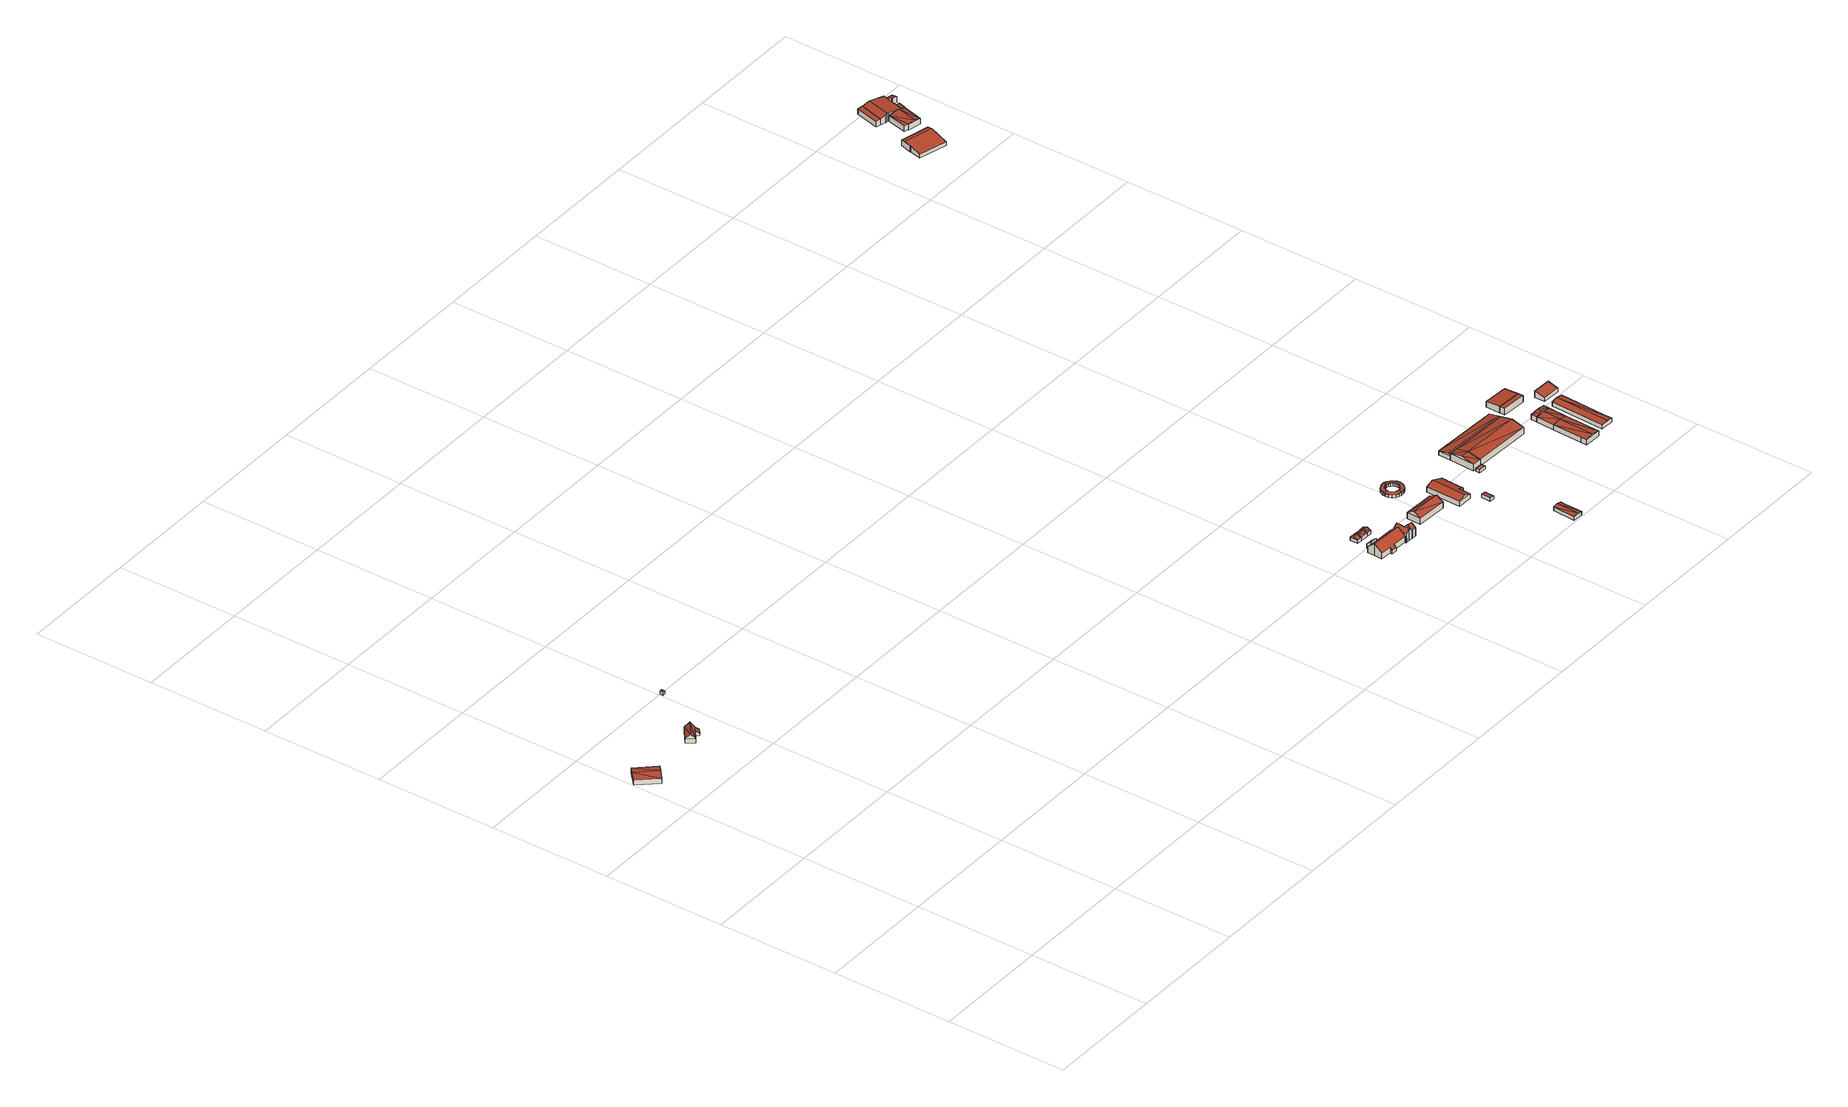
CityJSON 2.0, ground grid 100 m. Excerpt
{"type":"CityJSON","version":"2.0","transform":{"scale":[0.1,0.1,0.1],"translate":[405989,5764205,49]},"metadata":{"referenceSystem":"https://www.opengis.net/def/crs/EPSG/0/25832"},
"CityObjects":{
"building1":{"type":"Building","attributes":{"Gemeindeschluessel":"05515000","Geometrietyp2DReferenz":"3000","function":"31001_2700","roofType":"3100","measuredHeight":5.75},"geometry":[{"type":"Solid","lod":"2","boundaries":[[[[0,1,2,3]],[[4,5,1,0]],[[6,7,5,4]],[[3,2,7,6]],[[0,8,4]],[[6,9,3]],[[8,0,3]],[[3,9,8]],[[4,8,9]],[[9,6,4]],[[1,5,7,2]]]],"semantics":{"surfaces":[{"type":"WallSurface"},{"type":"RoofSurface"},{"type":"GroundSurface"}],"values":[[0,0,0,0,0,0,1,1,1,1,2]]}}]},
"building2":{"type":"Building","attributes":{"Gemeindeschluessel":"05515000","Geometrietyp2DReferenz":"3000","function":"31001_1000"},"address":[{"country":"Germany","locality":"Münster","thoroughfareNumber":"64","thoroughfareName":"Ashölterweg"}],"children":["building2-1","building2-2"]},
"building2-1":{"type":"BuildingPart","attributes":{"roofType":"2100","measuredHeight":3.8},"parents":["building2"],"geometry":[{"type":"Solid","lod":"2","boundaries":[[[[10,11,12,13]],[[14,15,11,10]],[[16,17,15,14]],[[14,10,13,16]],[[11,15,17,12]],[[12,17,16,13]]]],"semantics":{"surfaces":[{"type":"WallSurface"},{"type":"RoofSurface"},{"type":"GroundSurface"},{"type":"ClosureSurface"}],"values":[[0,0,0,1,2,3]]}}]},
"building2-2":{"type":"BuildingPart","attributes":{"roofType":"3100","measuredHeight":8.03},"parents":["building2"],"geometry":[{"type":"Solid","lod":"2","boundaries":[[[[13,12,18,19]],[[20,21,17,16]],[[22,23,21,20]],[[19,18,23,22]],[[24,19,25]],[[22,25,19]],[[16,13,24,20]],[[25,20,24]],[[24,13,19]],[[25,22,20]],[[12,17,21,23,18]],[[12,13,16,17]]]],"semantics":{"surfaces":[{"type":"WallSurface"},{"type":"RoofSurface"},{"type":"GroundSurface"},{"type":"ClosureSurface"}],"values":[[0,0,0,0,1,1,1,1,0,0,2,3]]}}]},
"building3":{"type":"Building","attributes":{"Gemeindeschluessel":"05515000","Geometrietyp2DReferenz":"3000","function":"31001_2500","roofType":"1000","measuredHeight":2.77},"geometry":[{"type":"Solid","lod":"2","boundaries":[[[[26,27,28,29]],[[30,31,27,26]],[[32,33,31,30]],[[29,28,33,32]],[[30,26,29,32]],[[27,31,33,28]]]],"semantics":{"surfaces":[{"type":"WallSurface"},{"type":"RoofSurface"},{"type":"GroundSurface"}],"values":[[0,0,0,0,1,2]]}}]},
"building4":{"type":"Building","attributes":{"Gemeindeschluessel":"05515000","Geometrietyp2DReferenz":"3000","function":"31001_2460","roofType":"3100","measuredHeight":4.48},"geometry":[{"type":"Solid","lod":"2","boundaries":[[[[34,35,36,37]],[[38,39,35,34]],[[40,41,39,38]],[[37,36,41,40]],[[34,42,38]],[[40,43,37]],[[37,43,42,34]],[[38,42,43,40]],[[35,39,41,36]]]],"semantics":{"surfaces":[{"type":"WallSurface"},{"type":"RoofSurface"},{"type":"GroundSurface"}],"values":[[0,0,0,0,0,0,1,1,2]]}}]},
"building5":{"type":"Building","attributes":{"Gemeindeschluessel":"05515000","Geometrietyp2DReferenz":"3000","function":"31001_1000"},"address":[{"country":"Germany","locality":"Münster","thoroughfareNumber":"160","thoroughfareName":"Messingweg"}],"children":["building5-1","building5-2","building5-3","building5-4"]},
"building5-1":{"type":"BuildingPart","attributes":{"roofType":"3100","measuredHeight":10.27},"parents":["building5"],"geometry":[{"type":"Solid","lod":"2","boundaries":[[[[44,45,46,47]],[[48,49,45,44]],[[50,51,49,48]],[[52,53,51,50]],[[54,55,53,52]],[[56,57,55,54]],[[58,59,57,56]],[[60,61,59,58]],[[62,63,64,65]],[[66,67,63,62]],[[68,69,70,71]],[[47,46,69,68]],[[72,66,62,65,60,58,56,73]],[[54,52,50,48,44,47,68,71,74,73,56]],[[45,49,51,53,55,57,59,61,64,63,67,75,70,69,46]],[[64,61,60,65]],[[72,73,76]],[[67,66,72,76,75]],[[76,73,74]],[[76,74,71,70,75]]]],"semantics":{"surfaces":[{"type":"WallSurface"},{"type":"RoofSurface"},{"type":"GroundSurface"},{"type":"ClosureSurface"}],"values":[[0,0,0,0,0,0,0,0,0,0,0,0,1,1,2,3,0,3,0,3]]}}]},
"building5-2":{"type":"BuildingPart","attributes":{"roofType":"2100","measuredHeight":6.74},"parents":["building5"],"geometry":[{"type":"Solid","lod":"2","boundaries":[[[[77,65,64,78,79]],[[80,81,61,60,82]],[[79,78,81,80]],[[82,77,79,80]],[[64,61,81,78]],[[60,65,77,82]],[[61,64,65,60]]]],"semantics":{"surfaces":[{"type":"WallSurface"},{"type":"RoofSurface"},{"type":"GroundSurface"},{"type":"ClosureSurface"}],"values":[[0,0,0,1,2,0,3]]}}]},
"building5-3":{"type":"BuildingPart","attributes":{"roofType":"3100","measuredHeight":10.1},"parents":["building5"],"geometry":[{"type":"Solid","lod":"2","boundaries":[[[[83,84,85,86]],[[87,88,89,90]],[[91,92,88,87]],[[93,94,92,91]],[[95,96,94,93]],[[86,85,96,95]],[[87,90,97,98,91]],[[99,83,86,95,93,91,98]],[[84,100,89,88,92,94,96,85]],[[99,98,101]],[[84,83,99,101,100]],[[101,98,97]],[[89,100,101,97,90]]]],"semantics":{"surfaces":[{"type":"WallSurface"},{"type":"RoofSurface"},{"type":"GroundSurface"},{"type":"ClosureSurface"}],"values":[[0,0,0,0,0,0,1,1,2,0,3,0,3]]}}]},
"building5-4":{"type":"BuildingPart","attributes":{"roofType":"3100","measuredHeight":10.31},"parents":["building5"],"geometry":[{"type":"Solid","lod":"2","boundaries":[[[[102,103,104,105]],[[106,90,89,103,102]],[[107,108,84,83,109]],[[110,71,70,108,107]],[[105,104,67,66,111]],[[109,99,101,97,106,102,105,107]],[[111,72,76,74,110,107,105]],[[103,89,100,84,108,70,75,67,104]],[[83,99,109]],[[90,106,97]],[[84,100,101,99,83]],[[100,89,90,97,101]],[[110,74,71]],[[72,111,66]],[[75,76,72,66,67]],[[70,71,74,76,75]]]],"semantics":{"surfaces":[{"type":"WallSurface"},{"type":"RoofSurface"},{"type":"GroundSurface"},{"type":"ClosureSurface"}],"values":[[0,0,0,0,0,1,1,2,0,0,3,3,0,0,3,3]]}}]},
"building6":{"type":"Building","attributes":{"Gemeindeschluessel":"05515000","Geometrietyp2DReferenz":"3000","function":"51009_1611","roofType":"3100","measuredHeight":4.48},"geometry":[{"type":"Solid","lod":"2","boundaries":[[[[112,113,114,115]],[[116,117,113,112]],[[38,39,117,116]],[[115,114,39,38]],[[112,118,116]],[[38,119,115]],[[118,112,115]],[[115,119,118]],[[116,118,119]],[[119,38,116]],[[113,117,39,114]]]],"semantics":{"surfaces":[{"type":"WallSurface"},{"type":"RoofSurface"},{"type":"GroundSurface"}],"values":[[0,0,0,0,0,0,1,1,1,1,2]]}}]},
"building7":{"type":"Building","attributes":{"Gemeindeschluessel":"05515000","Geometrietyp2DReferenz":"3000","function":"31001_2460","roofType":"3100","measuredHeight":4.49},"geometry":[{"type":"Solid","lod":"2","boundaries":[[[[120,121,122,123]],[[124,125,121,120]],[[116,117,125,124]],[[123,122,117,116]],[[120,126,124]],[[116,127,123]],[[126,120,123]],[[123,127,126]],[[124,126,127]],[[127,116,124]],[[121,125,117,122]]]],"semantics":{"surfaces":[{"type":"WallSurface"},{"type":"RoofSurface"},{"type":"GroundSurface"}],"values":[[0,0,0,0,0,0,1,1,1,1,2]]}}]},
"building8":{"type":"Building","attributes":{"Gemeindeschluessel":"05515000","Geometrietyp2DReferenz":"3000","function":"31001_2700","roofType":"3100","measuredHeight":8.73},"geometry":[{"type":"Solid","lod":"2","boundaries":[[[[128,129,130,131]],[[132,133,129,128]],[[134,135,133,132]],[[131,130,135,134]],[[128,136,132]],[[134,137,131]],[[136,128,131]],[[131,137,136]],[[132,136,137]],[[137,134,132]],[[129,133,135,130]]]],"semantics":{"surfaces":[{"type":"WallSurface"},{"type":"RoofSurface"},{"type":"GroundSurface"}],"values":[[0,0,0,0,0,0,1,1,1,1,2]]}}]},
"building9":{"type":"Building","attributes":{"name":"Pferdeführanlage","Gemeindeschluessel":"05515000","Geometrietyp2DReferenz":"3000","function":"51009_1610","roofType":"5000","measuredHeight":3.25},"geometry":[{"type":"MultiSurface","lod":"2","boundaries":[[[138,139,140,141]],[[142,143,139,138]],[[144,145,143,142]],[[146,147,145,144]],[[148,149,147,146]],[[150,151,149,148]],[[152,153,151,150]],[[154,155,153,152]],[[156,157,155,154]],[[158,159,157,156]],[[160,161,159,158]],[[162,163,161,160]],[[164,165,163,162]],[[166,167,165,164]],[[168,169,167,166]],[[170,171,169,168]],[[172,173,171,170]],[[174,175,173,172]],[[176,177,175,174]],[[178,179,177,176]],[[180,181,179,178]],[[141,140,181,180]],[[182,183,184,185]],[[186,187,183,182]],[[188,189,187,186]],[[190,191,189,188]],[[192,193,191,190]],[[194,195,193,192]],[[196,197,195,194]],[[198,199,197,196]],[[200,201,199,198]],[[202,203,201,200]],[[204,205,203,202]],[[206,207,205,204]],[[208,209,207,206]],[[210,211,209,208]],[[212,213,211,210]],[[214,215,213,212]],[[216,217,215,214]],[[218,219,217,216]],[[220,221,219,218]],[[222,223,221,220]],[[224,225,223,222]],[[226,227,225,224]],[[228,229,227,226]],[[185,184,229,228]],[[230,231,232,212,210,233,234,235,236,237,238,239,240,241]],[[242,243,244,245,246,247,248,224,249,250,230,241,251,252]],[[253,188,254,255,246,245,256,257,258,259,260,261,262,263]],[[262,261,264,265,266,267,268,235,234,269,270,200,198,271,272]],[[271,198,196]],[[272,271,196,194]],[[270,202,200]],[[270,269,204,202]],[[269,234,206,204]],[[235,268,162,160]],[[268,267,164,162]],[[267,266,166,164]],[[266,265,168,166]],[[265,264,170,168]],[[264,261,260,172,170]],[[263,262,272,194,192]],[[260,259,174,172]],[[259,258,176,174]],[[258,257,178,176]],[[257,256,180,178]],[[256,245,141,180]],[[246,255,182,185]],[[255,254,186,182]],[[254,188,186]],[[253,190,188]],[[253,263,192,190]],[[251,241,240,150,148]],[[252,251,148,146]],[[250,249,222,220]],[[230,250,220,218]],[[249,224,222]],[[248,226,224]],[[248,247,228,226]],[[247,246,185,228]],[[245,244,138,141]],[[244,243,142,138]],[[243,242,144,142]],[[242,252,146,144]],[[240,239,152,150]],[[239,238,154,152]],[[238,237,156,154]],[[237,236,158,156]],[[236,235,160,158]],[[234,233,208,206]],[[233,210,208]],[[232,214,212]],[[232,231,216,214]],[[231,230,218,216]],[[183,187,189,191,193,195,197,199,201,203,205,207,209,211,213,215,217,219,221,223,225,227,229,184],[139,143,145,147,149,151,153,155,157,159,161,163,165,167,169,171,173,175,177,179,181,140]],[[245,246,185,141]]],"semantics":{"surfaces":[{"type":"WallSurface"},{"type":"RoofSurface"},{"type":"GroundSurface"},{"type":"ClosureSurface"}],"values":[0,0,0,0,0,0,0,0,0,0,0,0,0,0,0,0,0,0,0,0,0,0,0,0,0,0,0,0,0,0,0,0,0,0,0,0,0,0,0,0,0,0,0,0,0,0,1,1,1,1,0,0,0,0,0,0,0,0,0,0,0,0,0,0,0,0,0,0,0,0,0,0,0,0,0,0,0,0,0,0,0,0,0,0,0,0,0,0,0,0,0,0,0,0,2,3]}}]},
"building10":{"type":"Building","attributes":{"Gemeindeschluessel":"05515000","Geometrietyp2DReferenz":"3000","function":"31001_2700","roofType":"5000","measuredHeight":6.46},"geometry":[{"type":"Solid","lod":"2","boundaries":[[[[273,274,275,276]],[[277,278,274,273]],[[279,280,278,277]],[[281,282,280,279]],[[283,284,282,281]],[[285,286,284,283]],[[287,288,286,285]],[[276,275,288,287]],[[289,277,273,290]],[[285,283,281,279,289,290,276,287]],[[277,289,279]],[[276,290,273]],[[274,278,280,282,284,286,288,275]]]],"semantics":{"surfaces":[{"type":"WallSurface"},{"type":"RoofSurface"},{"type":"GroundSurface"}],"values":[[0,0,0,0,0,0,0,0,1,1,0,0,2]]}}]},
"building11":{"type":"Building","attributes":{"Gemeindeschluessel":"05515000","Geometrietyp2DReferenz":"3000","function":"31001_2460","roofType":"2100","measuredHeight":3.02},"geometry":[{"type":"Solid","lod":"2","boundaries":[[[[291,292,293,294]],[[295,296,292,291]],[[297,298,296,295]],[[294,293,298,297]],[[295,291,294,297]],[[292,296,298,293]]]],"semantics":{"surfaces":[{"type":"WallSurface"},{"type":"RoofSurface"},{"type":"GroundSurface"}],"values":[[0,0,0,0,1,2]]}}]},
"building12":{"type":"Building","attributes":{"Gemeindeschluessel":"05515000","Geometrietyp2DReferenz":"3000","function":"31001_2700","roofType":"5000","measuredHeight":4.09},"geometry":[{"type":"Solid","lod":"2","boundaries":[[[[299,300,301,302]],[[303,304,300,299]],[[305,306,304,303]],[[307,308,306,305]],[[309,310,308,307]],[[302,301,310,309]],[[311,302,312,313]],[[302,309,312]],[[305,303,313,307]],[[312,307,313]],[[311,313,303,299]],[[311,299,302]],[[312,309,307]],[[300,304,306,308,310,301]]]],"semantics":{"surfaces":[{"type":"WallSurface"},{"type":"RoofSurface"},{"type":"GroundSurface"}],"values":[[0,0,0,0,0,0,1,1,1,1,0,0,0,2]]}}]},
"building13":{"type":"Building","attributes":{"Gemeindeschluessel":"05515000","Geometrietyp2DReferenz":"3000","function":"31001_1310","roofType":"1000","measuredHeight":2.42},"geometry":[{"type":"Solid","lod":"2","boundaries":[[[[314,315,316,317]],[[318,319,315,314]],[[320,321,319,318]],[[317,316,321,320]],[[318,314,317,320]],[[315,319,321,316]]]],"semantics":{"surfaces":[{"type":"WallSurface"},{"type":"RoofSurface"},{"type":"GroundSurface"}],"values":[[0,0,0,0,1,2]]}}]},
"building14":{"type":"Building","attributes":{"Gemeindeschluessel":"05515000","Geometrietyp2DReferenz":"3000","function":"31001_2700","roofType":"5000","measuredHeight":7.92},"geometry":[{"type":"Solid","lod":"2","boundaries":[[[[322,323,324,325]],[[326,327,323,322]],[[328,329,327,326]],[[330,331,329,328]],[[325,324,331,330]],[[332,322,325]],[[325,333,332]],[[328,326,332]],[[328,332,333]],[[333,330,328]],[[322,332,326]],[[330,333,325]],[[323,327,329,331,324]]]],"semantics":{"surfaces":[{"type":"WallSurface"},{"type":"RoofSurface"},{"type":"GroundSurface"}],"values":[[0,0,0,0,0,1,1,1,1,1,0,0,2]]}}]},
"building15":{"type":"Building","attributes":{"Gemeindeschluessel":"05515000","Geometrietyp2DReferenz":"3000","function":"31001_2700","roofType":"3100","measuredHeight":8.07},"geometry":[{"type":"Solid","lod":"2","boundaries":[[[[334,335,336,322]],[[337,338,335,334]],[[326,339,338,337]],[[322,336,339,326]],[[334,340,337]],[[326,341,322]],[[340,334,322]],[[322,341,340]],[[337,340,341]],[[341,326,337]],[[335,338,339,336]]]],"semantics":{"surfaces":[{"type":"WallSurface"},{"type":"RoofSurface"},{"type":"GroundSurface"}],"values":[[0,0,0,0,0,0,1,1,1,1,2]]}}]},
"building16":{"type":"Building","attributes":{"Gemeindeschluessel":"05515000","Geometrietyp2DReferenz":"3000","function":"31001_2700","roofType":"5000","measuredHeight":5.53},"geometry":[{"type":"Solid","lod":"2","boundaries":[[[[342,343,344,345]],[[346,347,343,342]],[[348,349,347,346]],[[350,351,349,348]],[[352,353,351,350]],[[354,355,353,352]],[[345,344,355,354]],[[345,346,342]],[[356,348,346]],[[356,346,357]],[[345,357,346]],[[358,359,360,356,357]],[[356,360,350,348]],[[360,359,352,350]],[[359,358,354,352]],[[358,357,345,354]],[[343,347,349,351,353,355,344]]]],"semantics":{"surfaces":[{"type":"WallSurface"},{"type":"RoofSurface"},{"type":"GroundSurface"}],"values":[[0,0,0,0,0,0,0,1,1,1,1,1,0,0,0,0,2]]}}]},
"building17":{"type":"Building","attributes":{"Gemeindeschluessel":"05515000","Geometrietyp2DReferenz":"3000","function":"31001_2700","roofType":"5000","measuredHeight":5.45},"geometry":[{"type":"Solid","lod":"2","boundaries":[[[[361,362,363,364]],[[365,366,362,361]],[[367,368,366,365]],[[369,370,368,367]],[[371,372,370,369]],[[364,363,372,371]],[[365,361,364,373]],[[373,374,365]],[[374,373,371]],[[371,369,367,374]],[[373,364,371]],[[374,367,365]],[[362,366,368,370,372,363]]]],"semantics":{"surfaces":[{"type":"WallSurface"},{"type":"RoofSurface"},{"type":"GroundSurface"}],"values":[[0,0,0,0,0,0,1,1,1,1,0,0,2]]}}]},
"building18":{"type":"Building","attributes":{"Gemeindeschluessel":"05515000","Geometrietyp2DReferenz":"3000","function":"31001_2700","roofType":"3100","measuredHeight":5.5},"geometry":[{"type":"Solid","lod":"2","boundaries":[[[[375,376,372,371]],[[377,378,376,375]],[[364,363,378,377]],[[371,372,363,364]],[[375,379,377]],[[364,380,371]],[[380,379,375]],[[375,371,380]],[[364,377,379]],[[379,380,364]],[[376,378,363,372]]]],"semantics":{"surfaces":[{"type":"WallSurface"},{"type":"RoofSurface"},{"type":"GroundSurface"}],"values":[[0,0,0,0,0,0,1,1,1,1,2]]}}]},
"building19":{"type":"Building","attributes":{"Gemeindeschluessel":"05515000","Geometrietyp2DReferenz":"3000","function":"51009_1610","roofType":"3100","measuredHeight":5.5},"geometry":[{"type":"Solid","lod":"2","boundaries":[[[[377,381,382,383]],[[375,384,381,377]],[[385,386,384,375]],[[383,382,386,385]],[[377,387,375]],[[385,388,383]],[[377,383,388]],[[388,387,377]],[[387,388,385]],[[385,375,387]],[[381,384,386,382]]]],"semantics":{"surfaces":[{"type":"WallSurface"},{"type":"RoofSurface"},{"type":"GroundSurface"}],"values":[[0,0,0,0,0,0,1,1,1,1,2]]}}]},
"building20":{"type":"Building","attributes":{"Gemeindeschluessel":"05515000","Geometrietyp2DReferenz":"3000","function":"51009_1610","roofType":"2100","measuredHeight":5.84},"geometry":[{"type":"Solid","lod":"2","boundaries":[[[[389,390,391,392]],[[393,394,390,389]],[[395,396,394,393]],[[392,391,396,395]],[[393,389,392,395]],[[390,394,396,391]]]],"semantics":{"surfaces":[{"type":"WallSurface"},{"type":"RoofSurface"},{"type":"GroundSurface"}],"values":[[0,0,0,0,1,2]]}}]},
"building21":{"type":"Building","attributes":{"Gemeindeschluessel":"05515000","Geometrietyp2DReferenz":"3000","function":"31001_2700","roofType":"2100","measuredHeight":5.83},"geometry":[{"type":"Solid","lod":"2","boundaries":[[[[393,397,398,399]],[[389,400,397,393]],[[401,402,400,389]],[[399,398,402,401]],[[389,393,399,401]],[[397,400,402,398]]]],"semantics":{"surfaces":[{"type":"WallSurface"},{"type":"RoofSurface"},{"type":"GroundSurface"}],"values":[[0,0,0,0,1,2]]}}]},
"building22":{"type":"Building","attributes":{"Gemeindeschluessel":"05515000","Geometrietyp2DReferenz":"3000","function":"31001_2700","roofType":"5000","measuredHeight":4.39},"geometry":[{"type":"Solid","lod":"2","boundaries":[[[[403,404,405,406]],[[407,408,404,403]],[[409,410,408,407]],[[411,412,410,409]],[[406,405,412,411]],[[403,406,413,414]],[[409,407,414,411]],[[413,411,414]],[[414,407,403]],[[413,406,411]],[[404,408,410,412,405]]]],"semantics":{"surfaces":[{"type":"WallSurface"},{"type":"RoofSurface"},{"type":"GroundSurface"}],"values":[[0,0,0,0,0,1,1,1,0,0,2]]}}]},
"building23":{"type":"Building","attributes":{"Gemeindeschluessel":"05515000","Geometrietyp2DReferenz":"3000","function":"51009_1610","roofType":"2100","measuredHeight":5.54},"geometry":[{"type":"Solid","lod":"2","boundaries":[[[[415,416,417,418]],[[419,420,416,415]],[[421,422,420,419]],[[418,417,422,421]],[[419,415,418,421]],[[416,420,422,417]]]],"semantics":{"surfaces":[{"type":"WallSurface"},{"type":"RoofSurface"},{"type":"GroundSurface"}],"values":[[0,0,0,0,1,2]]}}]},
"building24":{"type":"Building","attributes":{"Gemeindeschluessel":"05515000","Geometrietyp2DReferenz":"3000","function":"31001_2700","roofType":"5000","measuredHeight":6.07},"geometry":[{"type":"Solid","lod":"2","boundaries":[[[[423,424,425,426]],[[427,428,424,423]],[[429,430,428,427]],[[431,432,430,429]],[[433,434,432,431]],[[426,425,434,433]],[[423,426,435,436,429,427]],[[433,431,436,435]],[[429,436,431]],[[433,435,426]],[[424,428,430,432,434,425]]]],"semantics":{"surfaces":[{"type":"WallSurface"},{"type":"RoofSurface"},{"type":"GroundSurface"}],"values":[[0,0,0,0,0,0,1,1,0,0,2]]}}]},
"building25":{"type":"Building","attributes":{"Gemeindeschluessel":"05515000","Geometrietyp2DReferenz":"3000","function":"31001_1000","roofType":"2100","measuredHeight":5.45},"geometry":[{"type":"Solid","lod":"2","boundaries":[[[[437,438,439,440]],[[441,442,438,437]],[[443,444,442,441]],[[440,439,444,443]],[[441,437,440,443]],[[438,442,444,439]]]],"semantics":{"surfaces":[{"type":"WallSurface"},{"type":"RoofSurface"},{"type":"GroundSurface"}],"values":[[0,0,0,0,1,2]]}}]},
"building26":{"type":"Building","attributes":{"Gemeindeschluessel":"05515000","Geometrietyp2DReferenz":"3000","function":"31001_2000","roofType":"5000","measuredHeight":5.94},"geometry":[{"type":"Solid","lod":"2","boundaries":[[[[445,446,447,448]],[[449,450,446,445]],[[451,452,450,449]],[[453,454,452,451]],[[455,456,454,453]],[[457,458,456,455]],[[448,447,458,457]],[[457,455,448]],[[459,460,448]],[[459,448,455]],[[455,453,459]],[[451,449,445]],[[451,445,460]],[[460,459,451]],[[448,460,445]],[[451,459,453]],[[446,450,452,454,456,458,447]]]],"semantics":{"surfaces":[{"type":"WallSurface"},{"type":"RoofSurface"},{"type":"GroundSurface"}],"values":[[0,0,0,0,0,0,0,1,1,1,1,1,1,1,0,0,2]]}}]},
"building27":{"type":"Building","attributes":{"Gemeindeschluessel":"05515000","Geometrietyp2DReferenz":"3000","function":"31001_2000"},"children":["building27-1","building27-2","building27-3"]},
"building27-1":{"type":"BuildingPart","attributes":{"roofType":"2100","measuredHeight":5.39},"parents":["building27"],"geometry":[{"type":"Solid","lod":"2","boundaries":[[[[461,462,463,464]],[[465,466,462,461]],[[467,468,469,466,465]],[[464,463,470,471,472]],[[467,465,461,464,472]],[[462,466,469,470,463]],[[468,467,472,471]],[[470,469,468,471]]]],"semantics":{"surfaces":[{"type":"WallSurface"},{"type":"RoofSurface"},{"type":"GroundSurface"},{"type":"ClosureSurface"}],"values":[[0,0,0,0,1,2,0,3]]}}]},
"building27-2":{"type":"BuildingPart","attributes":{"roofType":"3100","measuredHeight":6.99},"parents":["building27"],"geometry":[{"type":"Solid","lod":"2","boundaries":[[[[473,474,475,476,477]],[[471,470,474,473]],[[478,479,469,468]],[[480,481,479,478]],[[482,483,481,480]],[[484,485,483,482]],[[486,442,485,484]],[[487,438,442,486]],[[488,489,438,487]],[[490,491,489,488]],[[492,493,491,490]],[[494,493,492]],[[487,486,484,482,480,488]],[[478,468,471,473,477,492,490,488,480]],[[475,474,470,469,479,481,483,485,442,438,489,491,493]],[[476,494,492,477]],[[475,493,494,476]],[[469,470,471,468]]]],"semantics":{"surfaces":[{"type":"WallSurface"},{"type":"RoofSurface"},{"type":"GroundSurface"},{"type":"ClosureSurface"}],"values":[[0,0,0,0,0,0,0,0,0,0,0,0,1,1,2,0,3,3]]}}]},
"building27-3":{"type":"BuildingPart","attributes":{"roofType":"2100","measuredHeight":4.87},"parents":["building27"],"geometry":[{"type":"Solid","lod":"2","boundaries":[[[[495,496,493,494]],[[497,498,496,495]],[[499,500,498,497]],[[501,502,500,499]],[[476,475,502,501]],[[501,499,497,495,494,476]],[[496,498,500,502,475,493]],[[493,475,476,494]]]],"semantics":{"surfaces":[{"type":"WallSurface"},{"type":"RoofSurface"},{"type":"GroundSurface"},{"type":"ClosureSurface"}],"values":[[0,0,0,0,0,1,2,3]]}}]}
},
"vertices":[
[250,3449,52],[250,3449,8],[116,3598,8],[116,3598,52],[139,3349,52],[139,3349,8],[5,3499,52],[5,3499,8],[195,3399,65],[61,3549,65],
[810,3509,24],[810,3509,8],[790,3534,8],[790,3534,46],[770,3476,24],[770,3476,8],[748,3500,46],[748,3500,8],
[745,3592,8],[745,3592,46],[678,3444,46],[678,3444,8],[632,3502,46],[632,3502,8],[768,3563,89],[655,3473,89],
[1006,3969,38],[1006,3969,11],[1028,3971,11],[1028,3971,38],[1005,3996,38],[1005,3996,11],[1027,3997,38],[1027,3997,11],
[5437,1142,45],[5437,1142,15],[5397,1144,15],[5397,1144,45],[5434,1075,45],[5434,1075,15],[5394,1077,45],[5394,1077,15],[5436,1109,60],[5395,1110,60],
[5485,822,62],[5485,822,16],[5603,817,16],[5603,817,62],[5484,802,44],[5484,802,16],[5439,804,44],[5439,804,16],[5440,824,62],[5440,824,16],[5344,829,62],[5344,829,16],[5347,892,119],[5347,892,16],[5349,956,62],[5349,956,16],[5388,954,62],[5388,954,16],[5615,944,62],[5615,944,16],[5448,951,16],[5448,951,62],[5613,918,85],[5613,918,16],[5602,804,50],[5602,804,16],[5609,804,16],[5609,804,50],[5613,913,90],[5612,880,119],[5610,847,89],[5612,880,16],[5612,880,90],
[5448,951,84],[5450,989,16],[5450,989,51],[5389,992,51],[5389,992,16],[5388,954,84],
[5672,802,82],[5672,802,16],[5673,802,16],[5673,802,82],[5715,871,83],[5715,871,16],[5675,872,16],[5675,872,83],[5714,837,117],[5714,837,16],[5713,802,83],[5713,802,16],[5673,804,83],[5673,804,16],[5674,865,90],[5673,838,117],[5673,810,89],[5673,838,16],[5673,838,90],
[5676,916,90],[5676,916,16],[5645,917,16],[5645,917,119],[5675,872,90],[5640,803,119],[5640,803,16],[5672,802,89],[5609,804,89],[5613,918,90],
[5507,1138,45],[5507,1138,15],[5437,1141,15],[5437,1141,45],[5504,1072,45],[5504,1072,15],[5506,1105,59],[5436,1108,59],
[5548,1138,45],[5548,1138,15],[5507,1139,15],[5507,1139,45],[5545,1070,45],[5545,1070,15],[5546,1104,60],[5506,1106,60],
[6110,965,66],[6110,965,14],[5852,978,14],[5852,978,66],[6104,845,66],[6104,845,14],[5846,858,66],[5846,858,14],[6107,905,101],[5849,918,101],
[6059,1319,33],[6059,1319,9],[6070,1319,9],[6070,1319,33],[6043,1314,33],[6043,1314,9],[6029,1305,33],[6029,1305,9],[6019,1292,33],[6019,1292,9],[6012,1277,33],[6012,1277,9],[6010,1260,33],[6010,1260,9],[6013,1244,33],[6013,1244,9],[6021,1230,33],[6021,1230,9],[6033,1217,33],[6033,1217,9],[6048,1209,33],[6048,1209,9],[6064,1206,33],[6064,1206,9],[6081,1208,33],[6081,1208,9],[6096,1214,33],[6096,1214,9],[6113,1229,33],[6113,1229,9],[6120,1243,33],[6120,1243,9],[6123,1260,33],[6123,1260,9],[6122,1276,33],[6122,1276,9],[6116,1292,33],[6116,1292,9],[6105,1304,33],[6105,1304,9],[6091,1314,33],[6091,1314,9],[6075,1319,33],[6075,1319,9],[6080,1348,33],[6080,1348,9],[6071,1348,9],[6071,1348,33],[6104,1341,33],[6104,1341,9],[6125,1326,33],[6125,1326,9],[6141,1306,33],[6141,1306,9],[6151,1283,33],[6151,1283,9],[6153,1258,33],[6153,1258,9],[6148,1233,33],[6148,1233,9],[6137,1211,33],[6137,1211,9],[6111,1188,33],[6111,1188,9],[6088,1179,33],[6088,1179,9],[6063,1176,33],[6063,1176,9],[6062,1176,33],[6062,1176,9],[6039,1181,33],[6039,1181,9],[6015,1193,33],[6015,1193,9],[5997,1212,33],[5997,1212,9],[5985,1234,33],[5985,1234,9],[5981,1259,33],[5981,1259,9],[5982,1268,33],[5982,1268,9],[5983,1284,33],[5983,1284,9],[5993,1307,33],[5993,1307,9],[6009,1327,33],[6009,1327,9],[6031,1341,33],[6031,1341,9],[6055,1348,33],[6055,1348,9],[5982,1268,38],[5981,1259,36],[5985,1234,34],[6039,1181,35],[6062,1176,37],[6064,1206,41],[6048,1209,39],[6033,1217,38],[6021,1230,38],[6013,1244,39],[6010,1260,41],[6011,1266,41],[6029,1305,39],[6043,1314,39],[6059,1319,40],[6070,1319,42],[6071,1348,38],[6055,1348,36],[6031,1341,34],[5993,1307,34],[5983,1284,36],[6012,1277,40],[6019,1292,39],[6141,1306,34],[6104,1341,34],[6080,1348,37],[6075,1319,41],[6091,1314,39],[6105,1304,39],[6116,1292,39],[6122,1276,40],[6123,1261,41],[6153,1259,38],[6151,1283,35],[6123,1260,41],[6120,1243,40],[6113,1229,38],[6096,1214,38],[6081,1208,39],[6063,1176,37],[6088,1179,35],[6148,1233,35],[6153,1258,38],
[6190,762,55],[6190,762,12],[6310,758,12],[6310,758,55],[6197,1056,54],[6197,1056,12],[6366,1048,38],[6366,1048,12],[6365,1009,38],[6365,1009,12],[6360,1009,40],[6360,1009,12],[6357,855,38],[6357,855,12],[6315,857,55],[6315,857,12],[6265,1053,77],[6254,760,77],
[6361,619,46],[6361,619,16],[6402,616,16],[6402,616,41],[6367,699,46],[6367,699,16],[6409,696,41],[6409,696,16],
[6580,192,42],[6580,192,11],[6543,194,11],[6543,194,42],[6622,190,42],[6622,190,11],[6620,145,42],[6620,145,11],[6615,3,42],[6615,3,11],[6533,6,42],[6533,6,11],[6580,192,52],[6573,5,52],[6581,192,52],
[6608,891,34],[6608,891,9],[6670,888,9],[6670,888,34],[6609,925,34],[6609,925,9],[6672,923,34],[6672,923,9],
[6686,1150,64],[6686,1150,8],[6613,1153,8],[6613,1153,64],[6678,940,64],[6678,940,8],[6678,937,64],[6678,937,8],[6605,940,64],[6605,940,8],[6682,1046,87],[6609,1049,87],
[7187,1131,64],[7187,1131,7],[6686,1150,7],[7179,920,64],[7179,920,7],[6678,940,7],[7183,1026,87],[6682,1045,87],
[6621,1258,41],[6621,1258,6],[6617,1259,6],[6617,1259,41],[6621,1257,41],[6621,1257,6],[7191,1235,41],[7191,1235,6],[7187,1131,41],[7187,1131,6],[6686,1150,41],[6686,1150,6],[6613,1153,41],[6613,1153,6],[7188,1149,62],[6614,1172,62],[6613,1153,55],[6686,1150,55],[7187,1131,55],
[7474,526,49],[7474,526,6],[7483,775,6],[7483,775,49],[7472,476,49],[7472,476,6],[7332,481,49],[7332,481,6],[7334,531,49],[7334,531,6],[7343,780,49],[7343,780,6],[7414,777,61],[7402,478,61],
[7349,930,49],[7349,930,6],[7489,925,49],[7489,925,6],[7419,928,62],[7413,777,62],
[7489,925,7],[7491,975,7],[7491,975,49],[7349,930,7],[7351,980,49],[7351,980,7],[7419,928,61],[7421,977,61],
[7290,1212,59],[7290,1212,5],[7287,1166,5],[7287,1166,63],[7490,1199,59],[7490,1199,5],[7488,1153,63],[7488,1153,5],
[7490,1199,1],[7495,1321,1],[7495,1321,49],[7290,1212,1],[7294,1334,49],[7294,1334,1],
[7571,958,40],[7571,958,6],[7554,506,6],[7554,506,40],[7680,954,40],[7680,954,6],[7665,577,40],[7665,577,6],[7662,502,40],[7662,502,6],[7608,504,50],[7625,956,50],
[7734,1028,38],[7734,1028,4],[7738,1116,4],[7738,1116,59],[7584,1034,38],[7584,1034,4],[7586,1121,59],[7586,1121,4],
[7364,6354,42],[7364,6354,9],[7597,6295,9],[7597,6295,42],[7388,6453,60],[7388,6453,9],[7386,6454,60],[7386,6454,9],[7413,6551,58],[7413,6551,9],[7647,6491,58],[7647,6491,9],[7636,6448,69],[7401,6508,69],
[7572,7012,67],[7572,7012,12],[7534,7022,12],[7534,7022,56],[7521,6816,66],[7521,6816,12],[7485,6825,56],[7485,6825,12],
[7740,6762,60],[7740,6762,13],[7597,6797,13],[7597,6797,60],[7699,6598,60],[7699,6598,13],[7697,6593,60],[7697,6593,13],[7592,6619,60],[7592,6619,13],[7592,6623,60],[7592,6623,13],[7556,6632,60],[7556,6632,13],[7644,6606,72],[7687,6776,72],
[7755,6822,65],[7755,6822,12],[7752,6822,12],[7752,6822,65],[7740,6762,65],[7740,6762,12],[7716,6768,66],[7716,6768,62],[7716,6768,12],[7731,6828,12],[7731,6828,62],[7731,6828,66],
[7752,6914,62],[7752,6914,12],[7753,6914,12],[7753,6914,58],[7753,6914,62],[7597,6797,80],[7597,6797,12],[7583,6801,82],[7583,6801,12],[7571,6804,78],[7571,6804,12],[7571,6803,78],[7571,6803,12],[7521,6816,62],[7572,7012,62],[7633,6997,82],[7633,6997,12],[7765,6963,62],[7765,6963,12],[7762,6949,62],[7762,6949,12],[7762,6949,49],
[7824,6933,49],[7824,6933,12],[7813,6885,61],[7813,6885,12],[7776,6894,61],[7776,6894,12],[7780,6907,58],[7780,6907,12]
]}
